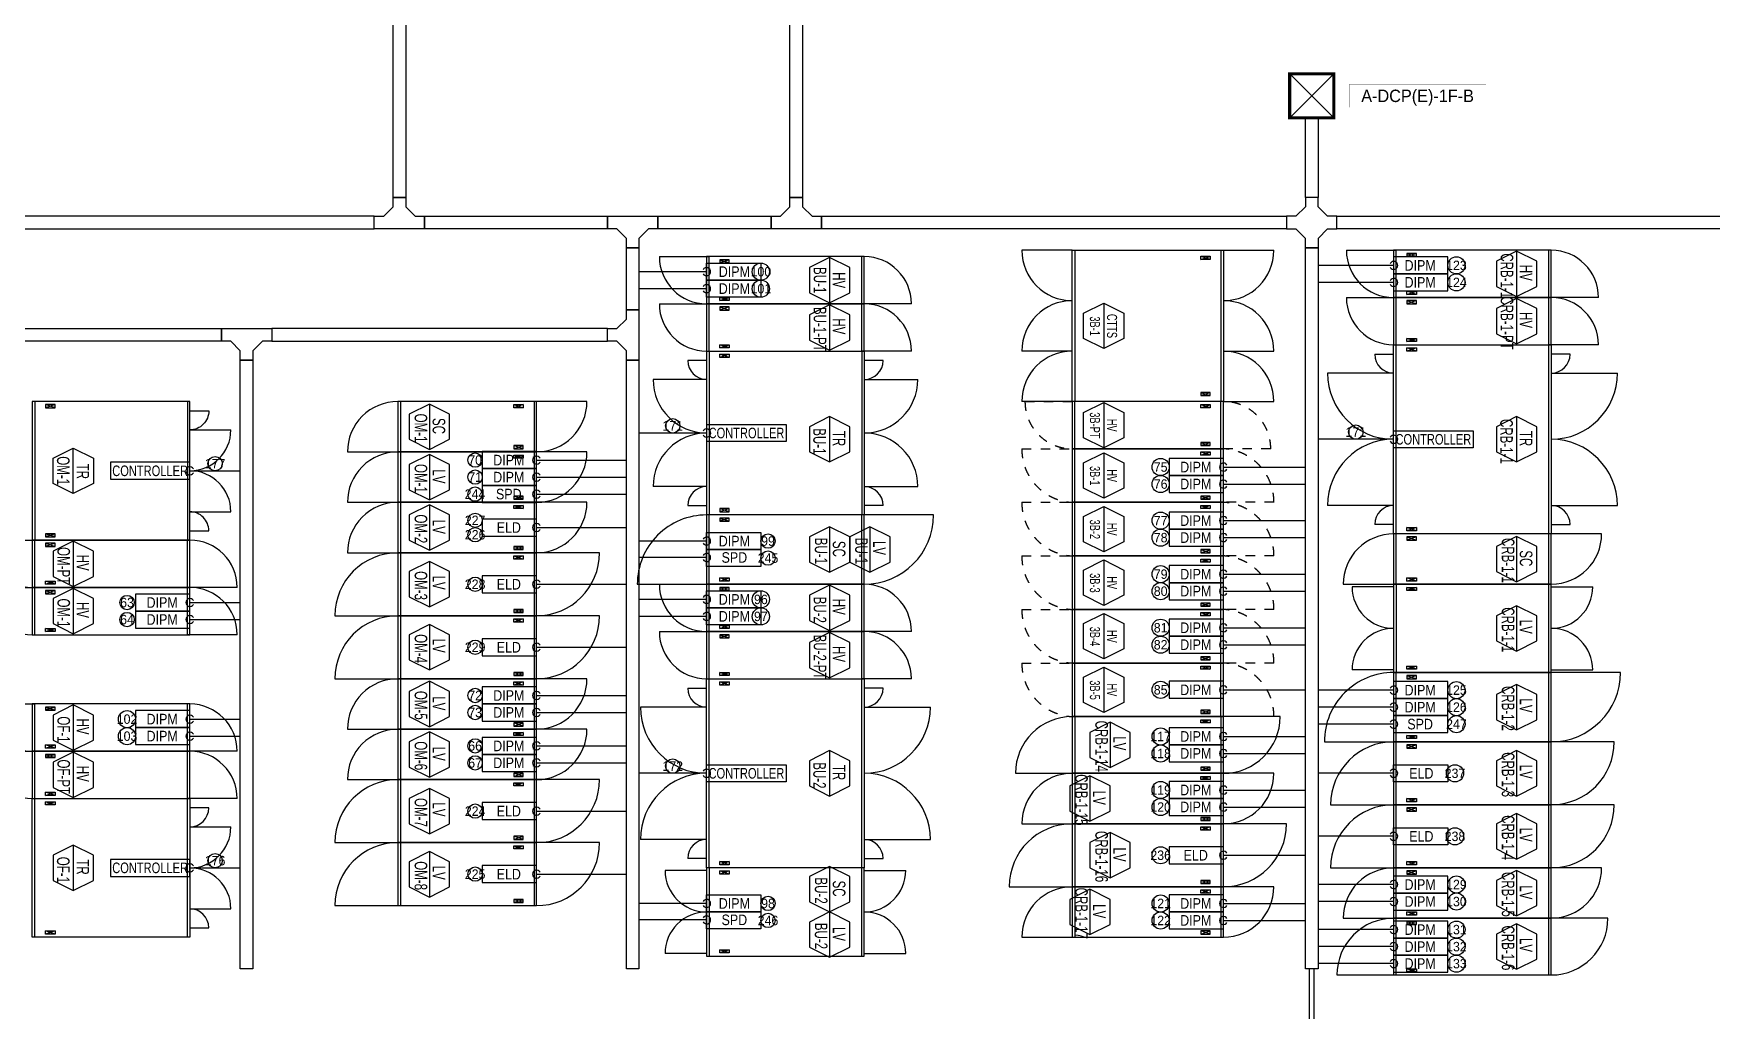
# Model space of a CAD drawing. Header units: millimetres. Extents: x 89450 to 753248, y -530175 to 1209785.
# Drawn here: x 119874 to 146496, y -243758 to -228256 of the extents above; entities that cross this region are included whole.
import ezdxf
from ezdxf.enums import TextEntityAlignment as Align

# ---------------------------------------------------------------- set-up
doc = ezdxf.new("R2010")
doc.units = ezdxf.units.MM
doc.header["$LTSCALE"] = 150
doc.linetypes.add('D1', pattern=[3, 1, -1, 1])
for name, color, linetype in [('------00 Switch Gear', 3, 'Continuous'), ('------00 Switch Gear_Number', 1, 'Continuous'), ('-----29 Indicator', 1, 'Continuous'), ('-----99 EPMS CABLE DUCT', 4, 'Continuous'), ('-----99 EPMS CONDUIT', 4, 'Continuous'), ('-----99 EPMS DEVICE', 3, 'Continuous'), ('-----99 EPMS PNL', 6, 'Continuous')]:
    doc.layers.add(name, color=color, linetype=linetype)
doc.layers.add('NOPLOT', color=191, linetype='Continuous', plot=False)
doc.styles.add('ELEC', font='')
doc.styles.get('ELEC').set_extended_font_data('Dotum')

# ---------------------------------------------------------------- blocks, each defined once
blk = doc.blocks.new('zw$5197')
for p, q in [((0, 0), (-100, 0)), ((-100, 0), (-100, -75)), ((0, -75), (0, 0)), ((-100, -75), (-175, -150)), ((75, -150), (0, -75)), ((-175, -150), (-250, -150)), ((-250, -150), (-250, -250)), ((-250, -250), (-175, -250)), ((-100, -325), (-175, -250)), ((75, -250), (0, -325)), ((150, -150), (75, -150)), ((75, -250), (150, -250)), ((150, -250), (150, -150)), ((-100, -400), (-100, -325)), ((0, -325), (0, -400)), ((0, -400), (-100, -400))]:
    blk.add_line(p, q)
blk = doc.blocks.new('zw$32E')
for p, q in [((100, 0), (0, 0)), ((0, 0), (0, -400)), ((100, -75), (100, 0)), ((175, -150), (100, -75)), ((100, -325), (175, -250)), ((250, -150), (175, -150)), ((175, -250), (250, -250)), ((250, -250), (250, -150)), ((100, -400), (100, -325)), ((0, -400), (100, -400))]:
    blk.add_line(p, q)
blk = doc.blocks.new('750X2500')
at = {"layer": '------00 Switch Gear', "color": 161}
for p, q in [((-3250, 750), (-2458, 750)), ((-2460, 750), (-2460, 0)), ((-210, 700), (-360, 650)), ((-360, 700), (-210, 650)), ((-40, 750), (-40, 0)), ((-210, 50), (-360, 100)), ((-360, 50), (-210, 100)), ((750, 0), (-42, 0))]:
    blk.add_line(p, q, dxfattribs=at)
for points in [[(-2500, 750), (-2500, 0), (0, 0), (0, 750)], [(-360, 700), (-210, 700), (-210, 650), (-360, 650)], [(-360, 50), (-210, 50), (-210, 100), (-360, 100)]]:
    blk.add_lwpolyline(points, close=True, dxfattribs=at)
for centre, start, end in [((-2500, 750), 180, 270), ((0, 0), 0, 90)]:
    blk.add_arc(centre, 750, start, end, dxfattribs=at)
blk = doc.blocks.new('800X2500')
at = {"layer": '------00 Switch Gear', "color": 161}
for p, q in [((-2460, 800), (-2460, 0)), ((800, 800), (-42, 800)), ((-40, 800), (-40, 0)), ((-210, 750), (-360, 700)), ((-360, 750), (-210, 700)), ((-3300, 0), (-2458, 0)), ((-210, 50), (-360, 100)), ((-360, 50), (-210, 100))]:
    blk.add_line(p, q, dxfattribs=at)
for points in [[(-2500, 800), (-2500, 0), (0, 0), (0, 800)], [(-360, 750), (-210, 750), (-210, 700), (-360, 700)], [(-360, 50), (-210, 50), (-210, 100), (-360, 100)]]:
    blk.add_lwpolyline(points, close=True, dxfattribs=at)
for centre, start, end in [((-2500, 0), 90, 180), ((0, 800), 270, 0)]:
    blk.add_arc(centre, 800, start, end, dxfattribs=at)
blk = doc.blocks.new('1100X2500')
at = {"layer": '------00 Switch Gear', "color": 161}
for p, q in [((-2460, 1100), (-2460, 0)), ((1100, 1100), (-42, 1100)), ((-40, 1100), (-40, 0)), ((-210, 1050), (-360, 1000)), ((-360, 1050), (-210, 1000)), ((-3600, 0), (-2458, 0)), ((-210, 50), (-360, 100)), ((-360, 50), (-210, 100))]:
    blk.add_line(p, q, dxfattribs=at)
at = {"layer": '------00 Switch Gear', "color": 161, "elevation": 0}
for points in [[(-2500, 1100), (-2500, 0), (0, 0), (0, 1100)], [(-360, 1050), (-210, 1050), (-210, 1000), (-360, 1000)], [(-360, 50), (-210, 50), (-210, 100), (-360, 100)]]:
    blk.add_lwpolyline(points, close=True, dxfattribs=at)
at = {"layer": '------00 Switch Gear', "color": 161}
for centre, start, end in [((-2500, 0), 90, 180), ((0, 1100), 270, 0)]:
    blk.add_arc(centre, 1100, start, end, dxfattribs=at)
blk = doc.blocks.new('900X2500')
at = {"layer": '------00 Switch Gear', "color": 161}
for p, q in [((-2460, 900), (-2460, 0)), ((-210, 850), (-360, 800)), ((-360, 850), (-210, 800)), ((900, 900), (-42, 900)), ((-40, 900), (-40, 0)), ((-3400, 0), (-2458, 0)), ((-210, 50), (-360, 100)), ((-360, 50), (-210, 100))]:
    blk.add_line(p, q, dxfattribs=at)
at = {"layer": '------00 Switch Gear', "color": 161, "elevation": 0}
for points in [[(-2500, 900), (-2500, 0), (0, 0), (0, 900)], [(-360, 850), (-210, 850), (-210, 800), (-360, 800)], [(-360, 50), (-210, 50), (-210, 100), (-360, 100)]]:
    blk.add_lwpolyline(points, close=True, dxfattribs=at)
at = {"layer": '------00 Switch Gear', "color": 161}
for centre, start, end in [((-2500, 0), 90, 180), ((0, 900), 270, 0)]:
    blk.add_arc(centre, 900, start, end, dxfattribs=at)
blk = doc.blocks.new('800x2200')
at = {"layer": '------00 Switch Gear', "color": 161}
for p, q in [((-2160, 0), (-2160, 800)), ((800, 800), (-42, 800)), ((-40, 0), (-40, 800)), ((-1990, 750), (-1840, 700)), ((-1840, 750), (-1990, 700)), ((-3000, 0), (-2158, 0)), ((-1990, 50), (-1840, 100)), ((-1840, 50), (-1990, 100))]:
    blk.add_line(p, q, dxfattribs=at)
for points in [[(0, 0), (0, 800), (-2200, 800), (-2200, 0)], [(-1840, 750), (-1990, 750), (-1990, 700), (-1840, 700)], [(-1840, 50), (-1990, 50), (-1990, 100), (-1840, 100)]]:
    blk.add_lwpolyline(points, close=True, dxfattribs=at)
for centre, start, end in [((-2200, 0), 90, 180), ((0, 800), 270, 0)]:
    blk.add_arc(centre, 800, start, end, dxfattribs=at)
blk = doc.blocks.new('750X2400')
at = {"layer": '------00 Switch Gear', "color": 161}
for p, q in [((-2360, 750), (-2360, 0)), ((-42, 750), (-42, 0))]:
    blk.add_line(p, q, dxfattribs=at)
at = {"layer": '------00 Switch Gear', "color": 161, "linetype": 'D1'}
for p, q in [((-2040, 700), (-2190, 650)), ((-2040, 650), (-2190, 700)), ((-2040, 50), (-2190, 100)), ((-2040, 100), (-2190, 50))]:
    blk.add_line(p, q, dxfattribs=at)
at = {"layer": '------00 Switch Gear', "color": 161}
blk.add_lwpolyline([(-2400, 750), (-2400, 0), (0, 0), (0, 750)], close=True, dxfattribs=at)
at = {"layer": '------00 Switch Gear', "color": 161, "linetype": 'D1'}
for points in [[(-2190, 700), (-2190, 650), (-2040, 650), (-2040, 700)], [(-2190, 50), (-2190, 100), (-2040, 100), (-2040, 50)]]:
    blk.add_lwpolyline(points, close=True, dxfattribs=at)
at = {"layer": 'NOPLOT', "color": 161, "linetype": 'D1'}
for p, q in [((-3150, 750), (-2400, 750)), ((750, 0), (0, 0))]:
    blk.add_line(p, q, dxfattribs=at)
for centre, start, end in [((-2400, 750), 180, 270), ((0, 0), 0, 90)]:
    blk.add_arc(centre, 750, start, end, dxfattribs=at)
blk = doc.blocks.new('1400X2500')
at = {"layer": '------00 Switch Gear', "color": 161}
for p, q in [((-2500, 1360, 0), (-3160, 1360, 0)), ((-2458, 0, 0), (-2458, 1400, 0)), ((-360, 1350, 0), (-210, 1300, 0)), ((-360, 1300, 0), (-210, 1350, 0)), ((-40, 0), (-40, 1400)), ((0, 1360, 0), (660, 1360, 0)), ((-2500, 40, 0), (-3160, 40, 0)), ((-360, 100, 0), (-210, 50, 0)), ((-360, 50, 0), (-210, 100, 0)), ((0, 40, 0), (660, 40, 0))]:
    blk.add_line(p, q, dxfattribs=at)
for points in [[(0, 0), (0, 1400), (-2500, 1400), (-2500, 0)], [(-210, 1350), (-210, 1300), (-360, 1300), (-360, 1350)], [(-210, 100), (-210, 50), (-360, 50), (-360, 100)]]:
    blk.add_lwpolyline(points, close=True, dxfattribs=at)
for centre, start, end in [((-2500, 1360, 0), 180, 270), ((0, 1360, 0), 270, 0), ((-2500, 40, 0), 90, 180), ((0, 40, 0), 0, 90)]:
    blk.add_arc(centre, 660, start, end, dxfattribs=at)
blk = doc.blocks.new('1000X2500')
at = {"layer": '------00 Switch Gear', "color": 0}
for p, q in [((-2460, 0), (-2460, 1000)), ((-2290, 950), (-2140, 900)), ((-2140, 950), (-2290, 900)), ((1000, 1000), (-42, 1000)), ((-40, 0), (-40, 1000)), ((-3500, 0), (-2458, 0)), ((-2290, 50), (-2140, 100)), ((-2140, 50), (-2290, 100))]:
    blk.add_line(p, q, dxfattribs=at)
at = {"layer": '------00 Switch Gear', "color": 0, "elevation": 0}
for points in [[(0, 0), (0, 1000), (-2500, 1000), (-2500, 0)], [(-2140, 950), (-2290, 950), (-2290, 900), (-2140, 900)], [(-2140, 50), (-2290, 50), (-2290, 100), (-2140, 100)]]:
    blk.add_lwpolyline(points, close=True, dxfattribs=at)
at = {"layer": '------00 Switch Gear', "color": 0}
for centre, start, end in [((-2500, 0), 90, 180), ((0, 1000), 270, 0)]:
    blk.add_arc(centre, 1000, start, end, dxfattribs=at)
blk = doc.blocks.new('850X2400')
at = {"layer": '------00 Switch Gear', "color": 161}
for p, q in [((-2360, 850), (-2360, 0)), ((-40, 850), (-40, 0))]:
    blk.add_line(p, q, dxfattribs=at)
at = {"layer": '------00 Switch Gear', "color": 161, "linetype": 'D1'}
for p, q in [((-2040, 800), (-2190, 750)), ((-2040, 750), (-2190, 800)), ((-2040, 50), (-2190, 100)), ((-2040, 100), (-2190, 50))]:
    blk.add_line(p, q, dxfattribs=at)
at = {"layer": '------00 Switch Gear', "color": 161}
blk.add_lwpolyline([(-2400, 850), (-2400, 0), (0, 0), (0, 850)], close=True, dxfattribs=at)
at = {"layer": '------00 Switch Gear', "color": 161, "linetype": 'D1'}
for points in [[(-2190, 800), (-2190, 750), (-2040, 750), (-2040, 800)], [(-2190, 50), (-2190, 100), (-2040, 100), (-2040, 50)]]:
    blk.add_lwpolyline(points, close=True, dxfattribs=at)
at = {"layer": 'NOPLOT', "color": 161, "linetype": 'D1'}
for p, q in [((-3200, 850), (-2400, 850)), ((800, 0), (0, 0))]:
    blk.add_line(p, q, dxfattribs=at)
for centre, start, end in [((-2356, 843), 179.5156, 267.013), ((-44, 7), 359.5156, 87.013)]:
    blk.add_arc(centre, 844, start, end, dxfattribs=at)
blk = doc.blocks.new('1000X2200')
at = {"layer": '------00 Switch Gear', "color": 0}
for p, q in [((-2160, 1000), (-2160, 0)), ((-210, 950), (-360, 900)), ((-360, 950), (-210, 900)), ((1000, 1000), (-42, 1000)), ((-40, 1000), (-40, 0)), ((-3200, 0), (-2158, 0)), ((-210, 50), (-360, 100)), ((-360, 50), (-210, 100))]:
    blk.add_line(p, q, dxfattribs=at)
for points in [[(-2200, 1000), (-2200, 0), (0, 0), (0, 1000)], [(-360, 950), (-210, 950), (-210, 900), (-360, 900)], [(-360, 50), (-210, 50), (-210, 100), (-360, 100)]]:
    blk.add_lwpolyline(points, close=True, dxfattribs=at)
for centre, start, end in [((-2200, 0), 90, 180), ((0, 1000), 270, 0)]:
    blk.add_arc(centre, 1000, start, end, dxfattribs=at)
blk = doc.blocks.new('2400X2400')
at = {"layer": '------00 Switch Gear', "color": 161, "linetype": 'Continuous'}
for p, q in [((-2358, 2400), (-2358, 0)), ((-40, 2400), (-40, 745)), ((-40, 745), (-40, 0))]:
    blk.add_line(p, q, dxfattribs=at)
at = {"layer": '------00 Switch Gear', "color": 161, "linetype": 'D1'}
for p, q in [((-360, 2305), (-210, 2255)), ((-360, 2255), (-210, 2305)), ((-360, 95), (-210, 145)), ((-360, 145), (-210, 95))]:
    blk.add_line(p, q, dxfattribs=at)
at = {"layer": '------00 Switch Gear', "color": 161}
blk.add_lwpolyline([(-2400, 0), (-2400, 2400), (0, 2400), (0, 0)], close=True, dxfattribs=at)
at = {"layer": '------00 Switch Gear', "color": 161, "linetype": 'D1'}
for points in [[(-210, 2305), (-210, 2255), (-360, 2255), (-360, 2305)], [(-210, 95), (-210, 145), (-360, 145), (-360, 95)]]:
    blk.add_lwpolyline(points, close=True, dxfattribs=at)
at = {"layer": 'NOPLOT', "color": 161, "linetype": 'ByBlock'}
for p, q in [((-2400, 2400), (-3200, 2400)), ((0, 2400), (800, 2400)), ((-2400, 800), (-3200, 800)), ((0, 800), (800, 800)), ((-2400, 0), (-3200, 0)), ((0, 0), (800, 0))]:
    blk.add_line(p, q, dxfattribs=at)
for centre, start, end in [((-2400, 2400), 180, 270), ((0, 2400), 270, 0), ((-2400, 800), 90, 180), ((0, 800), 0, 90), ((-2400, 0), 90, 180), ((0, 0), 0, 90)]:
    blk.add_arc(centre, 800, start, end, dxfattribs=at)

msp = doc.modelspace()

# ---------------------------------------------------------------- linework, layer by layer
at = {"layer": '------00 Switch Gear', "color": 161}
for p, q in [((141494, -236195), (141494, -233195)), ((143914, -236195), (143914, -233195)), ((130554, -233445), (130254, -233445)), ((130594, -233295), (130594, -235895)), ((130913, -233395), (130763, -233345)), ((130913, -233345), (130763, -233395)), ((133014, -233295), (133014, -235895)), ((133354, -233445), (133054, -233445)), ((141154, -233345), (141454, -233345)), ((141814, -233295), (141664, -233245)), ((141814, -233245), (141664, -233295)), ((144254, -233345), (143954, -233345)), ((130554, -233745), (129704, -233745)), ((133054, -233745), (133904, -233745)), ((141454, -233645), (140404, -233645)), ((143954, -233645), (145004, -233645)), ((119894, -234095), (119894, -236295)), ((120214, -234145), (120064, -234195)), ((120214, -234195), (120064, -234145)), ((122314, -234095), (122314, -236295)), ((130554, -235445), (129704, -235445)), ((133054, -235445), (133904, -235445)), ((130254, -235745), (130554, -235745)), ((130913, -235795), (130763, -235845)), ((130913, -235845), (130763, -235795)), ((133354, -235745), (133054, -235745)), ((141454, -235745), (140404, -235745)), ((143954, -235745), (145004, -235745)), ((141454, -236045), (141154, -236045)), ((141814, -236145), (141664, -236095)), ((141814, -236095), (141664, -236145)), ((143954, -236045), (144254, -236045)), ((120214, -236195), (120064, -236245)), ((120214, -236245), (120064, -236195)), ((130593, -241495, 0), (130593, -238495, 0)), ((133013, -241495, 0), (133013, -238495, 0)), ((130253, -238645, 0), (130553, -238645, 0)), ((130913, -238595, 0), (130763, -238545, 0)), ((130913, -238545, 0), (130763, -238595, 0)), ((133353, -238645, 0), (133053, -238645, 0)), ((130553, -238945, 0), (129503, -238945, 0)), ((133053, -238945, 0), (134103, -238945, 0)), ((136394, -239095, 0), (136394, -239995, 0)), ((138544, -239145, 0), (138394, -239195, 0)), ((138394, -239145, 0), (138544, -239195, 0)), ((139654, -239095, 0), (138712, -239095, 0)), ((138714, -239095, 0), (138714, -239995, 0)), ((135454, -239995, 0), (136396, -239995, 0)), ((136394, -239995, 0), (136394, -240795, 0)), ((138544, -239945, 0), (138394, -239895, 0)), ((138394, -239945, 0), (138544, -239895, 0)), ((138544, -240045, 0), (138394, -240095, 0)), ((138394, -240045, 0), (138544, -240095, 0)), ((139554, -239995, 0), (138712, -239995, 0)), ((138714, -239995, 0), (138714, -240795, 0)), ((119894, -242595), (119894, -240395)), ((122314, -242595), (122314, -240395)), ((120214, -240495), (120064, -240445)), ((120214, -240445), (120064, -240495)), ((122654, -240545), (122354, -240545)), ((122354, -240845), (123004, -240845)), ((135554, -240795, 0), (136396, -240795, 0)), ((136394, -240795, 0), (136394, -241795, 0)), ((138544, -240745, 0), (138394, -240695, 0)), ((138394, -240745, 0), (138544, -240695, 0)), ((138544, -240845, 0), (138394, -240895, 0)), ((138394, -240845, 0), (138544, -240895, 0)), ((139754, -240795, 0), (138712, -240795, 0)), ((138714, -240795, 0), (138714, -241795, 0)), ((130553, -241045, 0), (129503, -241045, 0)), ((133053, -241045, 0), (134103, -241045, 0)), ((130553, -241345, 0), (130253, -241345, 0)), ((130913, -241445, 0), (130763, -241395, 0)), ((130913, -241395, 0), (130763, -241445, 0)), ((133053, -241345, 0), (133353, -241345, 0)), ((138544, -241745, 0), (138394, -241695, 0)), ((138394, -241745, 0), (138544, -241695, 0)), ((135354, -241795, 0), (136396, -241795, 0)), ((136394, -241795, 0), (136394, -242595, 0)), ((138544, -241845, 0), (138394, -241895, 0)), ((138394, -241845, 0), (138544, -241895, 0)), ((139554, -241795, 0), (138712, -241795, 0)), ((138714, -241795, 0), (138714, -242595, 0)), ((122354, -242145), (123004, -242145)), ((120214, -242545), (120064, -242495)), ((120214, -242495), (120064, -242545)), ((122354, -242445), (122654, -242445)), ((138544, -242545, 0), (138394, -242495, 0)), ((138394, -242545, 0), (138544, -242495, 0)), ((135554, -242595, 0), (136396, -242595, 0))]:
    msp.add_line(p, q, dxfattribs=at)
for points in [[(141454, -236195), (141454, -233195), (143954, -233195), (143954, -236195)], [(130763, -233395), (130763, -233345), (130913, -233345), (130913, -233395)], [(141664, -233295), (141664, -233245), (141814, -233245), (141814, -233295)], [(119854, -234095), (119854, -236295), (122354, -236295), (122354, -234095)], [(120064, -234145), (120064, -234195), (120214, -234195), (120214, -234145)], [(130763, -235795), (130763, -235845), (130913, -235845), (130913, -235795)], [(141664, -236145), (141664, -236095), (141814, -236095), (141814, -236145)], [(120064, -236195), (120064, -236245), (120214, -236245), (120214, -236195)], [(119854, -242595), (119854, -240395), (122354, -240395), (122354, -242595)], [(120064, -240495), (120064, -240445), (120214, -240445), (120214, -240495)], [(120064, -242545), (120064, -242495), (120214, -242495), (120214, -242545)]]:
    msp.add_lwpolyline(points, close=True, dxfattribs=at)
at = {"layer": '------00 Switch Gear', "color": 161, "elevation": 0}
for points in [[(133054, -233295), (133054, -235895), (130554, -235895), (130554, -233295)], [(130553, -241495), (130553, -238495), (133053, -238495), (133053, -241495)], [(130763, -238595), (130763, -238545), (130913, -238545), (130913, -238595)], [(136354, -239095), (136354, -239995), (138754, -239995), (138754, -239095)], [(138394, -239145), (138544, -239145), (138544, -239195), (138394, -239195)], [(136354, -239995), (136354, -240795), (138754, -240795), (138754, -239995)], [(138394, -239945), (138544, -239945), (138544, -239895), (138394, -239895)], [(138394, -240045), (138544, -240045), (138544, -240095), (138394, -240095)], [(136354, -240795), (136354, -241795), (138754, -241795), (138754, -240795)], [(138394, -240745), (138544, -240745), (138544, -240695), (138394, -240695)], [(138394, -240845), (138544, -240845), (138544, -240895), (138394, -240895)], [(130763, -241445), (130763, -241395), (130913, -241395), (130913, -241445)], [(138394, -241745), (138544, -241745), (138544, -241695), (138394, -241695)], [(136354, -241795), (136354, -242595), (138754, -242595), (138754, -241795)], [(138394, -241845), (138544, -241845), (138544, -241895), (138394, -241895)], [(138394, -242545), (138544, -242545), (138544, -242495), (138394, -242495)]]:
    msp.add_lwpolyline(points, close=True, dxfattribs=at)
for points in [[(122354, -234245), (122654, -234245, -0.414214), (122354, -234545), (123004, -234545)], [(122354, -236145), (122654, -236145, 0.414214), (122354, -235845), (123004, -235845)]]:
    msp.add_lwpolyline(points, format="xyb", dxfattribs=at)
at = {"layer": '------00 Switch Gear', "color": 161}
for centre, radius, start, end in [((130554, -233445), 300, 180, 270), ((133054, -233445), 300, 270, 0), ((141454, -233345), 300, 180, 270), ((143954, -233345), 300, 270, 0), ((130554, -233745), 850, 180, 270), ((133054, -233745), 850, 270, 0), ((141454, -233645), 1050, 180, 270), ((143954, -233645), 1050, 270, 0), ((122354, -234545), 650, 270, 0), ((130554, -235445), 850, 90, 180), ((133054, -235445), 850, 0, 90), ((141454, -235745), 1050, 90, 180), ((143954, -235745), 1050, 0, 90), ((122354, -235845), 650, 0, 90), ((130554, -235745), 300, 90, 180), ((133054, -235745), 300, 0, 90), ((141454, -236045), 300, 90, 180), ((143954, -236045), 300, 0, 90), ((130553, -238645, 0), 300, 180, 270), ((133053, -238645, 0), 300, 270, 0), ((130553, -238945, 0), 1050, 180, 270), ((133053, -238945, 0), 1050, 270, 0), ((136354, -239995, 0), 900, 90, 180), ((138754, -239095, 0), 900, 270, 0), ((130553, -241045, 0), 1050, 90, 180), ((133053, -241045, 0), 1050, 0, 90), ((136354, -240795, 0), 800, 90, 180), ((138754, -239995, 0), 800, 270, 0), ((122354, -240545), 300, 270, 0), ((122354, -240845), 650, 270, 0), ((136354, -241795, 0), 1000, 90, 180), ((138754, -240795, 0), 1000, 270, 0), ((130553, -241345, 0), 300, 90, 180), ((133053, -241345, 0), 300, 0, 90), ((122354, -242145), 650, 0, 90), ((136354, -242595, 0), 800, 90, 180), ((138754, -241795, 0), 800, 270, 0), ((122354, -242445), 300, 0, 90)]:
    msp.add_arc(centre, radius, start, end, dxfattribs=at)
at = {"layer": '------00 Switch Gear_Number', "color": 1}
for points in [[(132503, -231810), (132503, -232530), (132823, -232370), (132823, -231970), (132503, -231810), (132183, -231970), (132183, -232370), (132503, -232530)], [(143404, -231710), (143404, -232430), (143724, -232270), (143724, -231870), (143404, -231710), (143084, -231870), (143084, -232270), (143404, -232430)], [(132503, -232560), (132503, -233280), (132823, -233120), (132823, -232720), (132503, -232560), (132183, -232720), (132183, -233120), (132503, -233280)], [(143404, -232460), (143404, -233180), (143724, -233020), (143724, -232620), (143404, -232460), (143084, -232620), (143084, -233020), (143404, -233180)], [(126154, -234135), (126154, -234855), (126474, -234695), (126474, -234295), (126154, -234135), (125834, -234295), (125834, -234695), (126154, -234855)], [(132503, -234335), (132503, -235055), (132823, -234895), (132823, -234495), (132503, -234335), (132183, -234495), (132183, -234895), (132503, -235055)], [(143404, -234335), (143404, -235055), (143724, -234895), (143724, -234495), (143404, -234335), (143084, -234495), (143084, -234895), (143404, -235055)], [(120504, -235555), (120504, -234835), (120824, -234995), (120824, -235395), (120504, -235555), (120184, -235395), (120184, -234995), (120504, -234835)], [(126154, -234935), (126154, -235655), (126474, -235495), (126474, -235095), (126154, -234935), (125834, -235095), (125834, -235495), (126154, -235655)], [(126154, -235735), (126154, -236455), (126474, -236295), (126474, -235895), (126154, -235735), (125834, -235895), (125834, -236295), (126154, -236455)], [(132503, -236085), (132503, -236805), (132823, -236645), (132823, -236245), (132503, -236085), (132183, -236245), (132183, -236645), (132503, -236805)], [(133143, -236085), (133143, -236805), (133463, -236645), (133463, -236245), (133143, -236085), (132823, -236245), (132823, -236645), (133143, -236805)], [(120504, -236310), (120504, -237030), (120824, -236870), (120824, -236470), (120504, -236310), (120184, -236470), (120184, -236870), (120504, -237030)], [(143404, -236235), (143404, -236955), (143724, -236795), (143724, -236395), (143404, -236235), (143084, -236395), (143084, -236795), (143404, -236955)], [(126154, -236635), (126154, -237355), (126474, -237195), (126474, -236795), (126154, -236635), (125834, -236795), (125834, -237195), (126154, -237355)], [(120504, -237060), (120504, -237780), (120824, -237620), (120824, -237220), (120504, -237060), (120184, -237220), (120184, -237620), (120504, -237780)], [(132503, -237010), (132503, -237730), (132823, -237570), (132823, -237170), (132503, -237010), (132183, -237170), (132183, -237570), (132503, -237730)], [(143404, -237335), (143404, -238055), (143724, -237895), (143724, -237495), (143404, -237335), (143084, -237495), (143084, -237895), (143404, -238055)], [(126154, -237635), (126154, -238355), (126474, -238195), (126474, -237795), (126154, -237635), (125834, -237795), (125834, -238195), (126154, -238355)], [(132503, -237760), (132503, -238480), (132823, -238320), (132823, -237920), (132503, -237760), (132183, -237920), (132183, -238320), (132503, -238480)], [(120504, -238910), (120504, -239630), (120824, -239470), (120824, -239070), (120504, -238910), (120184, -239070), (120184, -239470), (120504, -239630)], [(126154, -239335), (126154, -240055), (126474, -239895), (126474, -239495), (126154, -239335), (125834, -239495), (125834, -239895), (126154, -240055)], [(120504, -239660), (120504, -240380), (120824, -240220), (120824, -239820), (120504, -239660), (120184, -239820), (120184, -240220), (120504, -240380)], [(126154, -240235), (126154, -240955), (126474, -240795), (126474, -240395), (126154, -240235), (125834, -240395), (125834, -240795), (126154, -240955)], [(120504, -241135), (120504, -241855), (120824, -241695), (120824, -241295), (120504, -241135), (120184, -241295), (120184, -241695), (120504, -241855)], [(126154, -241238), (126154, -241958), (126474, -241798), (126474, -241397), (126154, -241238), (125834, -241397), (125834, -241798), (126154, -241958)], [(143404, -241535), (143404, -242255), (143724, -242095), (143724, -241695), (143404, -241535), (143084, -241695), (143084, -242095), (143404, -242255)]]:
    msp.add_lwpolyline(points, dxfattribs=at)
at = {"layer": '------00 Switch Gear_Number', "color": 1, "lineweight": -2, "elevation": 0}
for points in [[(136854, -232535), (136854, -233255), (136534, -233095), (136534, -232695), (136854, -232535), (137174, -232695), (137174, -233095), (136854, -233255)], [(136854, -234110), (136854, -234830), (136534, -234670), (136534, -234270), (136854, -234110), (137174, -234270), (137174, -234670), (136854, -234830)], [(136854, -234910), (136854, -235630), (136534, -235470), (136534, -235070), (136854, -234910), (137174, -235070), (137174, -235470), (136854, -235630)], [(136854, -235760), (136854, -236480), (136534, -236320), (136534, -235920), (136854, -235760), (137174, -235920), (137174, -236320), (136854, -236480)], [(136854, -236610), (136854, -237330), (136534, -237170), (136534, -236770), (136854, -236610), (137174, -236770), (137174, -237170), (136854, -237330)], [(136854, -237460), (136854, -238180), (136534, -238020), (136534, -237620), (136854, -237460), (137174, -237620), (137174, -238020), (136854, -238180)], [(136854, -238310), (136854, -239030), (136534, -238870), (136534, -238470), (136854, -238310), (137174, -238470), (137174, -238870), (136854, -239030)]]:
    msp.add_lwpolyline(points, dxfattribs=at)
at = {"layer": '------00 Switch Gear_Number', "color": 1, "elevation": 0}
for points in [[(126154, -238535), (126154, -239255), (126474, -239095), (126474, -238695), (126154, -238535), (125834, -238695), (125834, -239095), (126154, -239255)], [(143404, -238585), (143404, -239305), (143724, -239145), (143724, -238745), (143404, -238585), (143084, -238745), (143084, -239145), (143404, -239305)], [(136954, -239185), (136954, -239905), (137274, -239745), (137274, -239345), (136954, -239185), (136634, -239345), (136634, -239745), (136954, -239905)], [(132503, -239635), (132503, -240355), (132823, -240195), (132823, -239795), (132503, -239635), (132183, -239795), (132183, -240195), (132503, -240355)], [(143404, -239635), (143404, -240355), (143724, -240195), (143724, -239795), (143404, -239635), (143084, -239795), (143084, -240195), (143404, -240355)], [(136634, -240035), (136634, -240755), (136954, -240595), (136954, -240195), (136634, -240035), (136314, -240195), (136314, -240595), (136634, -240755)], [(143404, -240635), (143404, -241355), (143724, -241195), (143724, -240795), (143404, -240635), (143084, -240795), (143084, -241195), (143404, -241355)], [(136954, -240935), (136954, -241655), (137274, -241495), (137274, -241095), (136954, -240935), (136634, -241095), (136634, -241495), (136954, -241655)], [(132503, -241475), (132503, -242195), (132823, -242035), (132823, -241635), (132503, -241475), (132183, -241635), (132183, -242035), (132503, -242195)], [(136634, -241835), (136634, -242555), (136954, -242395), (136954, -241995), (136634, -241835), (136314, -241995), (136314, -242395), (136634, -242555)], [(132503, -242195), (132503, -242915), (132823, -242755), (132823, -242355), (132503, -242195), (132183, -242355), (132183, -242755), (132503, -242915)], [(143404, -242385), (143404, -243105), (143724, -242945), (143724, -242545), (143404, -242385), (143084, -242545), (143084, -242945), (143404, -243105)]]:
    msp.add_lwpolyline(points, dxfattribs=at)
at = {"layer": '-----29 Indicator'}
for centre, radius in [((142450, -231935), 136), ((131414, -232035), 136), ((142450, -232205), 136), ((131414, -232305), 136), ((130016, -234481, 0), 114), ((140854, -234581, 0), 114), ((122754, -235081, 0), 114), ((126880, -235025), 114), ((137757, -235135, 0), 136), ((126880, -235295), 114), ((137757, -235405, 0), 136), ((126878, -235565), 114), ((126880, -235981), 114), ((137757, -235985, 0), 136), ((126880, -236209), 114), ((137757, -236255, 0), 136), ((131527, -236310), 114), ((131527, -236580), 114), ((126880, -236995), 114), ((137757, -236835, 0), 136), ((121357, -237285), 114), ((131414, -237235), 136), ((137757, -237105, 0), 136), ((121357, -237555), 114), ((131414, -237505), 136), ((137757, -237685, 0), 136), ((126880, -237995), 114), ((137757, -237955, 0), 136), ((137757, -238670, 0), 136), ((126880, -238760), 114), ((142450, -238675), 136), ((121357, -239135), 136), ((126880, -239030), 114), ((142450, -238945), 136), ((121357, -239405), 136), ((137757, -239410, 0), 136), ((142450, -239215), 136), ((126880, -239560), 114), ((137757, -239680, 0), 136), ((126880, -239830), 114), ((130015, -239881, 0), 114), ((142427, -239995), 136), ((137757, -240260, 0), 136), ((137757, -240530, 0), 136), ((126880, -240595), 114), ((142427, -240995), 136), ((137757, -241295, 0), 136), ((122754, -241381), 114), ((126880, -241595), 114), ((142450, -241760), 136), ((131527, -242060, 0), 114), ((137757, -242060, 0), 136), ((142450, -242030), 136), ((131527, -242330, 0), 114), ((137757, -242330, 0), 136), ((142450, -242475), 136), ((142450, -242745), 136), ((142450, -243015), 136)]:
    msp.add_circle(centre, radius, dxfattribs=at)
at = {"layer": '-----99 EPMS CABLE DUCT'}
for points in [[(131875, -212755), (132075, -212755), (132075, -230856), (131875, -230856)], [(125579, -213895), (125779, -213895), (125779, -230856), (125579, -230856)], [(140054, -229595), (140254, -229595), (140254, -230856), (140054, -230856)], [(125279, -231156), (115034, -231156), (115034, -231356), (125279, -231356)], [(126079, -231156), (128979, -231156), (128979, -231356), (126079, -231356)], [(132375, -231156), (139754, -231156), (139754, -231356), (132375, -231356)], [(140554, -231156), (150434, -231156), (150434, -231356), (140554, -231356)], [(140054, -231656), (140254, -231656), (140254, -243095), (140054, -243095)], [(118952, -232939), (122854, -232939), (122854, -233139), (118952, -233139)], [(128979, -232939), (123654, -232939), (123654, -233139), (128979, -233139)], [(123154, -233439), (123354, -233439), (123354, -243095), (123154, -243095)]]:
    msp.add_lwpolyline(points, close=True, dxfattribs=at)
at = {"layer": '-----99 EPMS CABLE DUCT', "elevation": 0}
for points in [[(129779, -231156), (131575, -231156), (131575, -231356), (129779, -231356)], [(129279, -231656), (129479, -231656), (129479, -232639), (129279, -232639)], [(129279, -233439), (129479, -233439), (129479, -243095), (129279, -243095)]]:
    msp.add_lwpolyline(points, close=True, dxfattribs=at)
at = {"layer": '-----99 EPMS CONDUIT'}
for p, q in [((130553, -232035), (129479, -232035)), ((141454, -231935), (140254, -231935)), ((130553, -232305), (129479, -232305)), ((141454, -232205), (140254, -232205)), ((130554, -234595), (129479, -234595, 0)), ((141454, -234695), (140254, -234695, 0)), ((127854, -235025), (129279, -235025, 0)), ((122354, -235195), (123154, -235195, 0)), ((127854, -235295), (129279, -235295, 0)), ((138754, -235135, 0), (140054, -235135)), ((127854, -235565), (129279, -235565, 0)), ((138754, -235405, 0), (140054, -235405)), ((127854, -236095), (129279, -236095, 0)), ((138754, -235985, 0), (140054, -235985)), ((130553, -236310), (129479, -236310)), ((138754, -236255, 0), (140054, -236255)), ((130553, -236571), (129479, -236571)), ((138754, -236835, 0), (140054, -236835)), ((127854, -236995), (129279, -236995, 0)), ((138754, -237105, 0), (140054, -237105)), ((122354, -237285), (123154, -237285)), ((130553, -237235), (129479, -237235)), ((122354, -237555), (123154, -237555)), ((130553, -237505), (129479, -237505)), ((138754, -237685, 0), (140054, -237685)), ((127854, -237995), (129279, -237995, 0)), ((138754, -237955, 0), (140054, -237955)), ((127854, -238760), (129279, -238760, 0)), ((138754, -238670, 0), (140054, -238670)), ((141454, -238675), (140254, -238675)), ((127854, -239030), (129279, -239030, 0)), ((141454, -238945), (140254, -238945)), ((122354, -239135), (123154, -239135)), ((141454, -239215), (140254, -239215)), ((122354, -239405), (123154, -239405)), ((127854, -239560), (129279, -239560, 0)), ((138754, -239410, 0), (140054, -239410, 0)), ((127854, -239830), (129279, -239830, 0)), ((138754, -239680, 0), (140054, -239680, 0)), ((130553, -239995, 0), (129478, -239995, 0)), ((141454, -239995), (140254, -239995)), ((138754, -240260, 0), (140054, -240260, 0)), ((127854, -240595), (129279, -240595, 0)), ((138754, -240530, 0), (140054, -240530, 0)), ((141454, -240995), (140254, -240995)), ((138754, -241295, 0), (140054, -241295, 0)), ((122354, -241495), (123154, -241495, 0)), ((127854, -241595), (129279, -241595, 0)), ((141454, -241760), (140254, -241760)), ((130553, -242060, 0), (129479, -242060, 0)), ((138754, -242060, 0), (140054, -242060, 0)), ((141454, -242030), (140254, -242030)), ((130553, -242321, 0), (129479, -242321, 0)), ((138754, -242330, 0), (140054, -242330, 0)), ((141454, -242475), (140254, -242475)), ((141454, -242745), (140254, -242745)), ((141454, -243015), (140254, -243015)), ((140120, -247710), (140120, -243095)), ((140188, -243095), (140188, -244424))]:
    msp.add_line(p, q, dxfattribs=at)
for centre, start, end in [((141454, -231935), 210, 150), ((130553, -232035), 210, 150), ((141454, -232205), 210, 150), ((130553, -232305), 210, 150), ((130554, -234595), 210, 150), ((141454, -234695), 210, 150), ((127854, -235025), 30, 330), ((138754, -235135, 0), 30, 330), ((122354, -235195), 30, 330), ((127854, -235295), 30, 330), ((138754, -235405, 0), 30, 330), ((127854, -235565), 30, 330), ((127854, -236095), 30, 330), ((138754, -235985, 0), 30, 330), ((130553, -236310), 210, 150), ((138754, -236255, 0), 30, 330), ((130553, -236571), 210, 150), ((127854, -236995), 30, 330), ((138754, -236835, 0), 30, 330), ((130553, -237235), 210, 150), ((138754, -237105, 0), 30, 330), ((122354, -237285), 30, 330), ((130553, -237505), 210, 150), ((122354, -237555), 30, 330), ((138754, -237685, 0), 30, 330), ((127854, -237995), 30, 330), ((138754, -237955, 0), 30, 330), ((127854, -238760), 30, 330), ((138754, -238670, 0), 30, 330), ((141454, -238675), 210, 150), ((127854, -239030), 30, 330), ((141454, -238945), 210, 150), ((122354, -239135), 30, 330), ((141454, -239215), 210, 150), ((122354, -239405), 30, 330), ((127854, -239560), 30, 330), ((138754, -239410, 0), 30, 330), ((127854, -239830), 30, 330), ((138754, -239680, 0), 30, 330), ((130553, -239995, 0), 210, 150), ((141454, -239995), 210, 150), ((138754, -240260, 0), 30, 330), ((127854, -240595), 30, 330), ((138754, -240530, 0), 30, 330), ((141454, -240995), 210, 150), ((122354, -241495), 30, 330), ((138754, -241295, 0), 30, 330), ((127854, -241595), 30, 330), ((141454, -241760), 210, 150), ((130553, -242060, 0), 210, 150), ((138754, -242060, 0), 30, 330), ((141454, -242030), 210, 150), ((130553, -242321, 0), 210, 150), ((138754, -242330, 0), 30, 330), ((141454, -242475), 210, 150), ((141454, -242745), 210, 150), ((141454, -243015), 210, 150)]:
    msp.add_arc(centre, 63.8, start, end, dxfattribs=at)
at = {"layer": '-----99 EPMS DEVICE'}
for points in [[(142314, -231800), (141454, -231800), (141454, -232070), (142314, -232070)], [(130553, -231900), (131414, -231900), (131414, -232170), (130553, -232170)], [(142314, -232070), (141454, -232070), (141454, -232340), (142314, -232340)], [(130553, -232170), (131414, -232170), (131414, -232440), (130553, -232440)], [(127854, -234890), (126993, -234890), (126993, -235160), (127854, -235160)], [(127854, -235160), (126993, -235160), (126993, -235430), (127854, -235430)], [(127854, -235430), (126993, -235430), (126993, -235699), (127854, -235699)], [(130553, -236175), (131414, -236175), (131414, -236445), (130553, -236445)], [(130553, -236445), (131414, -236445), (131414, -236715), (130553, -236715)], [(122354, -237150), (121493, -237150), (121493, -237420), (122354, -237420)], [(130553, -237100), (131414, -237100), (131414, -237370), (130553, -237370)], [(122354, -237420), (121493, -237420), (121493, -237690), (122354, -237690)], [(130553, -237370), (131414, -237370), (131414, -237640), (130553, -237640)], [(127854, -238625), (126993, -238625), (126993, -238895), (127854, -238895)], [(122354, -239000), (121493, -239000), (121493, -239270), (122354, -239270)], [(127854, -238895), (126993, -238895), (126993, -239165), (127854, -239165)], [(122354, -239270), (121493, -239270), (121493, -239540), (122354, -239540)], [(127854, -239425), (126993, -239425), (126993, -239695), (127854, -239695)], [(127854, -239695), (126993, -239695), (126993, -239965), (127854, -239965)], [(142314, -241625), (141454, -241625), (141454, -241895), (142314, -241895)], [(142314, -241895), (141454, -241895), (141454, -242165), (142314, -242165)]]:
    msp.add_lwpolyline(points, close=True, dxfattribs=at)
at = {"layer": '-----99 EPMS DEVICE', "elevation": 0}
for points in [[(130554, -234460), (131815, -234460), (131815, -234730), (130554, -234730)], [(141454, -234560), (142714, -234560), (142714, -234830), (141454, -234830)], [(122354, -235060), (121093, -235060), (121093, -235330), (122354, -235330)], [(138754, -235000), (137894, -235000), (137894, -235270), (138754, -235270)], [(138754, -235270), (137894, -235270), (137894, -235540), (138754, -235540)], [(138754, -235850), (137894, -235850), (137894, -236120), (138754, -236120)], [(138754, -236120), (137894, -236120), (137894, -236390), (138754, -236390)], [(138754, -236700), (137894, -236700), (137894, -236970), (138754, -236970)], [(138754, -236970), (137894, -236970), (137894, -237240), (138754, -237240)], [(138754, -237550), (137894, -237550), (137894, -237820), (138754, -237820)], [(138754, -237820), (137894, -237820), (137894, -238090), (138754, -238090)], [(138754, -238535), (137894, -238535), (137894, -238805), (138754, -238805)], [(142314, -238540), (141454, -238540), (141454, -238810), (142314, -238810)], [(142314, -238810), (141454, -238810), (141454, -239080), (142314, -239080)], [(138754, -239275), (137894, -239275), (137894, -239545), (138754, -239545)], [(142314, -239080), (141454, -239080), (141454, -239349), (142314, -239349)], [(138754, -239545), (137894, -239545), (137894, -239815), (138754, -239815)], [(130553, -239860), (131814, -239860), (131814, -240130), (130553, -240130)], [(138754, -240125), (137894, -240125), (137894, -240395), (138754, -240395)], [(138754, -240395), (137894, -240395), (137894, -240665), (138754, -240665)], [(122354, -241360), (121093, -241360), (121093, -241630), (122354, -241630)], [(130553, -241925), (131414, -241925), (131414, -242195), (130553, -242195)], [(138754, -241925), (137894, -241925), (137894, -242195), (138754, -242195)], [(130553, -242195), (131414, -242195), (131414, -242465), (130553, -242465)], [(138754, -242195), (137894, -242195), (137894, -242465), (138754, -242465)], [(142314, -242340), (141454, -242340), (141454, -242610), (142314, -242610)], [(142314, -242610), (141454, -242610), (141454, -242880), (142314, -242880)], [(142314, -242880), (141454, -242880), (141454, -243149), (142314, -243149)]]:
    msp.add_lwpolyline(points, close=True, dxfattribs=at)
at = {"layer": '-----99 EPMS DEVICE', "color": 2}
for points in [[(127854, -235960), (126993, -235960), (126993, -236230), (127854, -236230)], [(127854, -236860), (126993, -236860), (126993, -237130), (127854, -237130)], [(127854, -237860), (126993, -237860), (126993, -238130), (127854, -238130)], [(141454, -239860), (142314, -239860), (142314, -240130), (141454, -240130)], [(127854, -240460), (126993, -240460), (126993, -240730), (127854, -240730)], [(141454, -240860), (142314, -240860), (142314, -241130), (141454, -241130)], [(127854, -241460), (126993, -241460), (126993, -241730), (127854, -241730)]]:
    msp.add_lwpolyline(points, close=True, dxfattribs=at)
at = {"layer": '-----99 EPMS DEVICE', "color": 2, "elevation": 0}
msp.add_lwpolyline([(138754, -241160), (137894, -241160), (137894, -241430), (138754, -241430)], close=True, dxfattribs=at)
at = {"layer": '-----99 EPMS PNL'}
for p, q in [((139804, -228895), (140504, -229595)), ((139804, -229595), (140504, -228895))]:
    msp.add_line(p, q, dxfattribs=at)
at = {"layer": '-----99 EPMS PNL', "const_width": 50}
msp.add_lwpolyline([(139804, -228895), (140504, -228895), (140504, -229595), (139804, -229595)], close=True, dxfattribs=at)
at = {"layer": '-----99 EPMS PNL', "const_width": 1, "elevation": 0}
msp.add_lwpolyline([(140748, -229426), (140748, -229065), (142919, -229065), (142919, -229426)], close=True, dxfattribs=at)

# ---------------------------------------------------------------- block references
at = {"layer": '------00 Switch Gear', "color": 161, "rotation": 180}
for name, p in [('750X2500', (130553, -231795)), ('750X2500', (141454, -231695)), ('750X2500', (130553, -232545)), ('750X2500', (141454, -232445)), ('800x2200', (125654, -234095)), ('750X2400', (136354, -234095, 0)), ('800x2200', (125654, -234895)), ('850X2400', (136354, -234845, 0)), ('800x2200', (125654, -235695)), ('850X2400', (136354, -235695, 0)), ('1100X2500', (130553, -235895)), ('750X2500', (119854, -236295)), ('800X2500', (141454, -236195)), ('850X2400', (136354, -236545, 0)), ('750X2500', (119854, -237045)), ('750X2500', (130553, -236995)), ('1400X2500', (141454, -236995)), ('850X2400', (136354, -237395, 0)), ('750X2500', (130553, -237745)), ('850X2400', (136354, -238245, 0)), ('800x2200', (125654, -238495)), ('1100X2500', (141454, -238395)), ('750X2500', (119854, -238895)), ('800x2200', (125654, -239295)), ('750X2500', (119854, -239645)), ('1400X2500', (130553, -241495, 0)), ('800X2500', (141454, -241495)), ('900X2500', (141454, -242295))]:
    msp.add_blockref(name, p, dxfattribs=at)
at = {"layer": '------00 Switch Gear', "color": 161}
for name, p in [('2400X2400', (138754, -234095, 0)), ('1000X2200', (127854, -237495)), ('1000X2200', (127854, -238495)), ('1000X2500', (143954, -240495)), ('1000X2200', (127854, -241095)), ('1000X2500', (143954, -241495)), ('1000X2200', (127854, -242095))]:
    msp.add_blockref(name, p, dxfattribs=at)
at = {"layer": '-----99 EPMS CABLE DUCT', "xscale": -2, "yscale": 2, "zscale": 2}
for p, rotation in [((126079, -231356), 270.0000000000001), ((132375, -231356), 269.9999999999997), ((128979, -231156, 0), 89.99999999999967), ((129479, -232639, 0), 359.9999999999997), ((122854, -232939), 89.99999999999977)]:
    msp.add_blockref('zw$32E', p, dxfattribs=dict(at, rotation=rotation))
at = {"layer": '-----99 EPMS CABLE DUCT', "xscale": 2, "yscale": 2, "zscale": 2}
msp.add_blockref('zw$5197', (140254, -230856), dxfattribs=at)

# ---------------------------------------------------------------- texts
at = {"layer": '------00 Switch Gear_Number', "color": 0, "style": 'ELEC', "width": 0.7}
for s, p in [('CRB-1-1', (143252, -232100)), ('BU-1', (132352, -232170)), ('HV', (132655, -232170)), ('HV', (143555, -232053)), ('BU-1-PT', (132352, -232950)), ('CRB-1-PT', (143252, -232850)), ('HV', (132655, -232903)), ('HV', (143555, -232803)), ('OM-1', (126020, -234516)), ('SC', (126305, -234484)), ('BU-1', (132345, -234728)), ('CRB-1-1', (143245, -234728)), ('TR', (132655, -234683)), ('TR', (143555, -234683)), ('OM-1', (120345, -235193)), ('TR', (120655, -235204)), ('OM-1', (126020, -235316)), ('LV', (126305, -235284)), ('OM-2', (126020, -236116)), ('LV', (126305, -236084)), ('BU-1', (132370, -236466)), ('SC', (132655, -236434)), ('BU-1', (133010, -236466)), ('LV', (133295, -236419)), ('CRB-1-1', (143270, -236616)), ('OM-PT', (120352, -236700)), ('HV', (120655, -236653)), ('SC', (143555, -236584)), ('OM-3', (126020, -237016)), ('LV', (126305, -236969)), ('BU-2', (132352, -237400)), ('OM-1', (120352, -237450)), ('HV', (120655, -237403)), ('HV', (132655, -237353)), ('CRB-1-1', (143270, -237716)), ('LV', (143555, -237669)), ('OM-4', (126020, -238016)), ('LV', (126305, -237969)), ('BU-2-PT', (132352, -238150)), ('HV', (132655, -238103)), ('OM-5', (126020, -238916)), ('LV', (126305, -238884)), ('CRB-1-2', (143270, -238966)), ('LV', (143555, -238919)), ('OF-1', (120352, -239300)), ('HV', (120655, -239253)), ('CRB-1-14', (136820, -239566, 0)), ('OM-6', (126020, -239716)), ('LV', (126305, -239684)), ('LV', (137105, -239519, 0)), ('OF-PT', (120352, -240050)), ('BU-2', (132345, -240028, 0)), ('TR', (132655, -239983, 0)), ('CRB-1-3', (143270, -240016)), ('HV', (120655, -240003)), ('CRB-1-15', (136500, -240416, 0)), ('LV', (143555, -239969)), ('OM-7', (126020, -240616)), ('LV', (136785, -240384, 0)), ('LV', (126305, -240569)), ('CRB-1-16', (136820, -241316, 0)), ('CRB-1-4', (143270, -241016)), ('LV', (143555, -240969)), ('LV', (137105, -241284, 0)), ('OF-1', (120345, -241528)), ('TR', (120655, -241483)), ('OM-8', (126020, -241619)), ('LV', (126305, -241572)), ('BU-2', (132370, -241856, 0)), ('SC', (132655, -241824, 0)), ('CRB-1-5', (143270, -241916)), ('CRB-1-17', (136500, -242216, 0)), ('LV', (143555, -241884)), ('LV', (136785, -242184, 0)), ('BU-2', (132370, -242576, 0)), ('LV', (132655, -242544, 0)), ('CRB-1-6', (143270, -242766)), ('LV', (143555, -242719))]:
    msp.add_text(s, height=200, rotation=270, dxfattribs=at).set_placement(p, align=Align.MIDDLE_CENTER)
at = {"layer": '------00 Switch Gear_Number', "color": 7, "lineweight": -2, "style": 'ELEC', "width": 0.7}
for s, p in [('3B-1', (136714, -232899, 0)), ('CTTS', (136986, -232897, 0)), ('3B-PT', (136714, -234474, 0)), ('HV', (136986, -234472, 0)), ('3B-1', (136714, -235274, 0)), ('HV', (136986, -235272, 0)), ('3B-2', (136714, -236124, 0)), ('HV', (136986, -236122, 0)), ('3B-3', (136714, -236974, 0)), ('HV', (136986, -236972, 0)), ('3B-4', (136714, -237824, 0)), ('HV', (136986, -237822, 0)), ('3B-5', (136714, -238674, 0)), ('HV', (136986, -238672, 0))]:
    msp.add_text(s, height=160, rotation=270, dxfattribs=at).set_placement(p, align=Align.MIDDLE)
at = {"layer": '-----29 Indicator', "style": 'ELEC'}
for s, p in [('123', (142450, -231935)), ('124', (142450, -232205)), ('171', (130016, -234481, 0)), ('171', (140854, -234581, 0)), ('177', (122754, -235081, 0)), ('75', (137757, -235135, 0)), ('76', (137757, -235405, 0)), ('77', (137757, -235985, 0)), ('99', (131527, -236310)), ('78', (137757, -236255, 0)), ('245', (131527, -236580)), ('79', (137757, -236835, 0)), ('80', (137757, -237105, 0)), ('63', (121357, -237285)), ('64', (121357, -237555)), ('81', (137757, -237685, 0)), ('82', (137757, -237955, 0)), ('72', (126880, -238760)), ('85', (137757, -238670, 0)), ('125', (142450, -238675)), ('102', (121357, -239135)), ('73', (126880, -239030)), ('126', (142450, -238945)), ('103', (121357, -239405)), ('117', (137757, -239410, 0)), ('247', (142450, -239215)), ('66', (126880, -239560)), ('118', (137757, -239680, 0)), ('67', (126880, -239830)), ('172', (130015, -239881, 0)), ('237', (142427, -239995)), ('119', (137757, -240260, 0)), ('224', (126880, -240595)), ('120', (137757, -240530, 0)), ('238', (142427, -240995)), ('176', (122754, -241381)), ('236', (137757, -241295, 0)), ('225', (126880, -241595)), ('129', (142450, -241760)), ('98', (131527, -242060, 0)), ('121', (137757, -242060, 0)), ('130', (142450, -242030)), ('246', (131527, -242330, 0)), ('122', (137757, -242330, 0)), ('131', (142450, -242475)), ('132', (142450, -242745)), ('133', (142450, -243015))]:
    msp.add_text(s, height=150, dxfattribs=at).set_placement(p, align=Align.MIDDLE_CENTER)
for s, p in [('100', (131414, -232035)), ('101', (131414, -232305)), ('70', (126880, -235025)), ('71', (126880, -235295)), ('244', (126878, -235565)), ('227', (126880, -235981)), ('226', (126880, -236209)), ('228', (126880, -236995)), ('96', (131414, -237235)), ('97', (131414, -237505)), ('229', (126880, -237995))]:
    msp.add_text(s, height=150, rotation=360, dxfattribs=at).set_placement(p, align=Align.MIDDLE_CENTER)
at = {"layer": '-----99 EPMS DEVICE', "style": 'ELEC', "width": 0.9}
for s, p in [('DIPM', (141874, -231935)), ('DIPM', (141874, -232204)), ('DIPM', (138314, -235135, 0)), ('DIPM', (138314, -235404, 0)), ('DIPM', (138314, -235985, 0)), ('DIPM', (138314, -236254, 0)), ('SPD', (130993, -236570)), ('DIPM', (138314, -236835, 0)), ('DIPM', (121914, -237285)), ('DIPM', (138314, -237104, 0)), ('DIPM', (121914, -237554)), ('DIPM', (138314, -237685, 0)), ('DIPM', (138314, -237954, 0)), ('DIPM', (127414, -238760)), ('DIPM', (138314, -238670, 0)), ('DIPM', (141874, -238675)), ('DIPM', (121914, -239135)), ('DIPM', (127414, -239029)), ('DIPM', (141874, -238945)), ('DIPM', (121914, -239404)), ('DIPM', (138314, -239410, 0)), ('SPD', (141874, -239214)), ('DIPM', (127414, -239560)), ('DIPM', (138314, -239679, 0)), ('DIPM', (127414, -239829)), ('DIPM', (138314, -240260, 0)), ('DIPM', (138314, -240529, 0)), ('DIPM', (141874, -241760)), ('DIPM', (138314, -242060, 0)), ('DIPM', (141874, -242029)), ('SPD', (130993, -242320, 0)), ('DIPM', (138314, -242329, 0)), ('DIPM', (141874, -242475)), ('DIPM', (141874, -242745)), ('DIPM', (141874, -243014))]:
    msp.add_text(s, height=168, dxfattribs=at).set_placement(p, align=Align.MIDDLE)
for s, p in [('DIPM', (130993, -232035)), ('DIPM', (130993, -232304)), ('DIPM', (127414, -235025)), ('DIPM', (127414, -235295)), ('SPD', (127414, -235564)), ('DIPM', (130993, -236310)), ('DIPM', (130993, -237235)), ('DIPM', (130993, -237504)), ('DIPM', (130993, -242060, 0))]:
    msp.add_text(s, height=168, rotation=360, dxfattribs=at).set_placement(p, align=Align.MIDDLE)
at = {"layer": '-----99 EPMS DEVICE', "style": 'ELEC', "width": 0.8}
for p in [(131185, -234595), (142084, -234695), (121723, -235195), (131184, -239995, 0), (121723, -241495)]:
    msp.add_text('CONTROLLER', height=168, dxfattribs=at).set_placement(p, align=Align.MIDDLE_CENTER)
at = {"layer": '-----99 EPMS DEVICE', "color": 2, "style": 'ELEC', "width": 0.9}
for p in [(127414, -236095), (127414, -236995), (127414, -237995)]:
    msp.add_text('ELD', height=168, rotation=360, dxfattribs=at).set_placement(p, align=Align.MIDDLE)
for p in [(141893, -239995), (127414, -240595), (141893, -240995), (138314, -241295, 0), (127414, -241595)]:
    msp.add_text('ELD', height=168, dxfattribs=at).set_placement(p, align=Align.MIDDLE)
at = {"layer": '-----99 EPMS PNL', "style": 'ELEC'}
msp.add_text('A-DCP(E)-1F-B', height=196.83, dxfattribs=at).set_placement((141834, -229245), align=Align.MIDDLE_CENTER)

doc.saveas('drawing.dxf')
